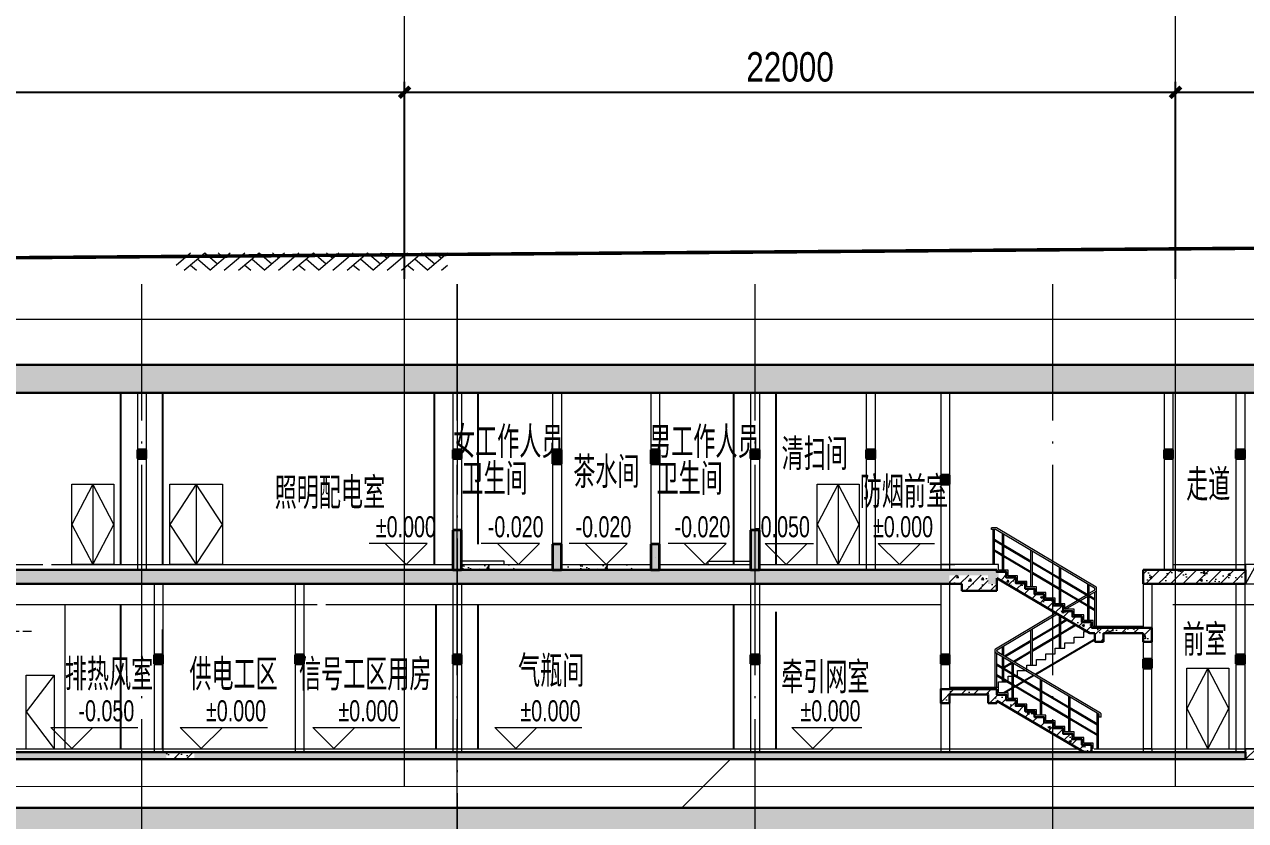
# Model space of a CAD drawing. Extents: x 4 to 13611208, y -605838 to 574722.
# Drawn here: x 13271047 to 13305897, y -345911 to -323202 of the extents above; entities that cross this region are included whole.
import ezdxf

# ---------------------------------------------------------------- set-up
doc = ezdxf.new("R2010")
doc.units = 0
doc.header["$LTSCALE"] = 1000
doc.header["$MEASUREMENT"] = 0
for name, pattern in [('ACAD_ISO10W100', [18.5, 12, -3, 0.5, -3]), ('DASH', [0.35, 0.25, -0.1]), ('DOTE', [2.42, 2, -0.2, 0.02, -0.2])]:
    doc.linetypes.add(name, pattern=pattern)
for name, color, linetype, lineweight in [('1-WALL-砼', 8, 'Continuous', 30), ('1-其他', 14, 'Continuous', 5), ('1-填充', 8, 'Continuous', 5), ('1-开孔（楼板）', 7, 'Continuous', 5), ('1-文字(房间名称)', 8, 'Continuous', 5), ('1-栏杆其他', 8, 'Continuous', 5), ('1-线路', 8, 'ACAD_ISO10W100', 5), ('1-结构梁', 8, 'Continuous', 5), ('1-装修', 8, 'Continuous', 5), ('COLUMN', 8, 'Continuous', 5), ('COLUMN(构造柱)', 8, 'Continuous', 35), ('DIM_ELEV', 3, 'Continuous', 5), ('DOTE', 14, 'DOTE', 5), ('PUB_HATCH', 8, 'Continuous', 5), ('STAIR', 7, 'Continuous', 5), ('WALL', 2, 'Continuous', 5), ('建筑看线', 161, 'Continuous', 5)]:
    doc.layers.add(name, color=color, linetype=linetype, lineweight=lineweight)
doc.layers.add('AXIS', color=3, linetype='Continuous')
doc.layers.add('PUB_TEXT', color=8, linetype='Continuous')
doc.styles.add('C', font='HZTXT_E', dxfattribs={"width": 0.7, "bigfont": 'HZTXT'})
doc.styles.add('C_T3', font='fsdb_e.shx', dxfattribs={"width": 0.8, "bigfont": 'hzdx.shx'})
doc.dimstyles.new('_TCH_ARCH&&300', dxfattribs={"dimtxt": 840, "dimasz": 300, "dimexe": 300, "dimexo": 600, "dimgap": 300, "dimtad": 1, "dimdec": 0, "dimzin": 0, "dimdsep": 46, "dimtxsty": 'C_T3', "dimblk": 'ARCHTICK', "dimcen": 0.09, "dimclrd": 3, "dimclre": 3, "dimclrt": 3, "dimadec": 4, "dimazin": 2, "dimtfac": 1, "dimtdec": 0, "dimtix": 1, "dimtmove": 2, "dimatfit": 3, "dimfxl": 1, "dimtolj": 1, "dimtzin": 0, "dimarcsym": 0})
pattern_1 = [(45, (0, 0), (-176.7766953, 176.7766953), []), (50, (0, 0), (717.260183, -62.752135), [75, -825]), (355, (0, 0), (-138.751334, 752.192134), [60, -660]), (100.4514, (59.8, -5.2), (578.50938, 689.439542), [63.74019, -701.142112]), (46.1842, (0, 200), (1067.24105, -165.519014), [112.5, -1237.5]), (96.6356, (88.9, 186.2), (934.662706, 974.11787), [95.61029, -1051.713]), (351.1842, (0, 200), (934.661945, 974.1186), [90, -990]), (21, (100, 150), (596.907052, -402.61889), [75, -825]), (326, (100, 150), (243.31533, 725.150045), [60, -660]), (71.4514, (149.74, 116.45), (840.22263, 322.530497), [63.74019, -701.142112]), (37.5, (0, 0), (12.1598553, 332.893854), [0, -652, 0, -670, 0, -662.5]), (7.5, (0, 0), (263.069537, 394.411712), [0, -382, 0, -637, 0, -252.5]), (327.5, (-223, 0), (533.822436, -22.554872), [0, -250, 0, -780, 0, -1035]), (317.5, (-323, 0), (583.18617, 100.104982), [0, -325, 0, -518, 0, -735])]

# ---------------------------------------------------------------- blocks, each defined once
blk = doc.blocks.new('_ArchTick')
at = {"color": 0, "linetype": 'ByBlock', "const_width": 0.4}
blk.add_lwpolyline([(-0.5, -0.5), (0.5, 0.5)], dxfattribs=at)
blk = doc.blocks.new('*D1400')
at = {"layer": 'AXIS', "color": 3, "lineweight": -2}
for p, q in [((13121697, -329857), (13121697, -322460)), ((13473697, -329857), (13473697, -322460)), ((13121697, -322760), (13473697, -322760))]:
    blk.add_line(p, q, dxfattribs=at)
at = {"layer": 'AXIS', "color": 3, "lineweight": -2, "xscale": 300, "yscale": 300, "zscale": 300, "rotation": 180}
blk.add_blockref('_ArchTick', (13121697, -322760), dxfattribs=at)
at = {"layer": 'AXIS', "color": 3, "lineweight": -2, "xscale": 300, "yscale": 300, "zscale": 300}
blk.add_blockref('_ArchTick', (13473697, -322760), dxfattribs=at)
at = {"layer": 'AXIS', "color": 3, "insert": (13297697, -322040), "char_height": 840, "attachment_point": 5, "style": 'C_T3'}
blk.add_mtext('\\A1;352000', dxfattribs=at)
blk = doc.blocks.new('*D1404')
at = {"layer": 'AXIS', "color": 3, "lineweight": -2}
for p, q in [((13235997, -330457), (13235997, -324838)), ((13235997, -325138), (13281897, -325138)), ((13281897, -330457), (13281897, -324838))]:
    blk.add_line(p, q, dxfattribs=at)
at = {"layer": 'AXIS', "color": 3, "lineweight": -2, "xscale": 300, "yscale": 300, "zscale": 300, "rotation": 180}
blk.add_blockref('_ArchTick', (13235997, -325138), dxfattribs=at)
at = {"layer": 'AXIS', "color": 3, "lineweight": -2, "xscale": 300, "yscale": 300, "zscale": 300}
blk.add_blockref('_ArchTick', (13281897, -325138), dxfattribs=at)
at = {"layer": 'AXIS', "color": 3, "insert": (13258947, -324418), "char_height": 840, "attachment_point": 5, "style": 'C_T3'}
blk.add_mtext('\\A1;45900', dxfattribs=at)
blk = doc.blocks.new('*D1405')
at = {"layer": 'AXIS', "color": 3, "lineweight": -2}
for p, q in [((13281897, -330457), (13281897, -324838)), ((13281897, -325138), (13303897, -325138)), ((13303897, -330457), (13303897, -324838))]:
    blk.add_line(p, q, dxfattribs=at)
at = {"layer": 'AXIS', "color": 3, "lineweight": -2, "xscale": 300, "yscale": 300, "zscale": 300, "rotation": 180}
blk.add_blockref('_ArchTick', (13281897, -325138), dxfattribs=at)
at = {"layer": 'AXIS', "color": 3, "lineweight": -2, "xscale": 300, "yscale": 300, "zscale": 300}
blk.add_blockref('_ArchTick', (13303897, -325138), dxfattribs=at)
at = {"layer": 'AXIS', "color": 3, "insert": (13292897, -324418), "char_height": 840, "attachment_point": 5, "style": 'C_T3'}
blk.add_mtext('\\A1;22000', dxfattribs=at)
blk = doc.blocks.new('*D1406')
at = {"layer": 'AXIS', "color": 3, "lineweight": -2}
for p, q in [((13303897, -330457), (13303897, -324838)), ((13303897, -325138), (13443897, -325138)), ((13443897, -330457), (13443897, -324838))]:
    blk.add_line(p, q, dxfattribs=at)
at = {"layer": 'AXIS', "color": 3, "lineweight": -2, "xscale": 300, "yscale": 300, "zscale": 300, "rotation": 180}
blk.add_blockref('_ArchTick', (13303897, -325138), dxfattribs=at)
at = {"layer": 'AXIS', "color": 3, "lineweight": -2, "xscale": 300, "yscale": 300, "zscale": 300}
blk.add_blockref('_ArchTick', (13443897, -325138), dxfattribs=at)
at = {"layer": 'AXIS', "color": 3, "insert": (13373897, -324418), "char_height": 840, "attachment_point": 5, "style": 'C_T3'}
blk.add_mtext('\\A1;140000', dxfattribs=at)
blk = doc.blocks.new('$LinePat$素土夯实')
at = {"color": 0}
for p, q in [((0, -210), (210, 0)), ((120, -300), (420, 0)), ((420, 0), (608, -188)), ((495, -300), (795, 0)), ((615, 0), (705, -90)), ((315, -105), (502, -293)), ((210, -210), (300, -300)), ((705, -300), (795, -210))]:
    blk.add_line(p, q, dxfattribs=at)

msp = doc.modelspace()

# ---------------------------------------------------------------- hatches: boundary and pattern name
at = {"layer": '1-填充'}
h = msp.add_hatch(dxfattribs=at)
h.set_pattern_fill('钢筋混凝土', color=256, scale=100, style=0)
h.set_pattern_definition(pattern_1)
h.paths.add_polyline_path([(13472857.3, -332911.1), (13231757.3, -332911.1), (13231757.3, -333711.1), (13472857.3, -333711.1)])
h = msp.add_hatch(dxfattribs=at)
h.set_pattern_fill('混凝土', color=256, scale=100, style=0)
h.set_pattern_definition([(50, (793255.2, -2.1), (717.260183, -62.752135), [75, -825]), (355, (793255.2, -2.1), (-138.751334, 752.192134), [60, -660]), (100.4514, (793314.97, -7.3), (578.50938, 689.439542), [63.74019, -701.14211]), (46.1842, (793255.2, 197.9), (1067.24105, -165.519014), [112.5, -1237.5]), (96.6356, (793344.1, 184.1), (934.662706, 974.11787), [95.61029, -1051.713]), (351.1842, (793255.2, 197.9), (934.66195, 974.1186), [90, -990]), (21, (793355.2, 147.9), (596.907052, -402.61889), [75, -825]), (326, (793355.2, 147.9), (243.31533, 725.150045), [60, -660]), (71.4514, (793404.94, 114.4), (840.22263, 322.530497), [63.74019, -701.14211]), (37.5, (793255.2, -2.07), (12.1598553, 332.893854), [0, -652, 0, -670, 0, -662.5]), (7.5, (793255.2, -2.07), (263.069537, 394.411712), [0, -382, 0, -637, 0, -252.5]), (327.5, (793032.2, -2.07), (533.822436, -22.554872), [0, -250, 0, -780, 0, -1035]), (317.5, (792932.2, -2.07), (583.18617, 100.104982), [0, -325, 0, -518, 0, -735])])
h.paths.add_polyline_path([(13286122.3, -338611.1), (13283522.3, -338611.1), (13283522.3, -338761.1), (13286122.3, -338761.1)])
h = msp.add_hatch(dxfattribs=at)
h.set_pattern_fill('混凝土', color=256, scale=100, style=0)
h.set_pattern_definition([(50, (796630.2, -2.1), (717.260183, -62.752135), [75, -825]), (355, (796630.2, -2.1), (-138.751334, 752.192134), [60, -660]), (100.4514, (796689.97, -7.3), (578.50938, 689.439542), [63.74019, -701.14211]), (46.1842, (796630.2, 197.9), (1067.24105, -165.519014), [112.5, -1237.5]), (96.6356, (796719.1, 184.1), (934.662706, 974.11787), [95.61029, -1051.713]), (351.1842, (796630.2, 197.9), (934.66195, 974.1186), [90, -990]), (21, (796730.2, 147.9), (596.907052, -402.61889), [75, -825]), (326, (796730.2, 147.9), (243.31533, 725.150045), [60, -660]), (71.4514, (796779.94, 114.4), (840.22263, 322.530497), [63.74019, -701.14211]), (37.5, (796630.2, -2.07), (12.1598553, 332.893854), [0, -652, 0, -670, 0, -662.5]), (7.5, (796630.2, -2.07), (263.069537, 394.411712), [0, -382, 0, -637, 0, -252.5]), (327.5, (796407.2, -2.07), (533.822436, -22.554872), [0, -250, 0, -780, 0, -1035]), (317.5, (796307.2, -2.07), (583.18617, 100.104982), [0, -325, 0, -518, 0, -735])])
h.paths.add_polyline_path([(13288772.3, -338611.1), (13286372.3, -338611.1), (13286372.3, -338761.1), (13288772.3, -338761.1)])
h = msp.add_hatch(dxfattribs=at)
h.set_pattern_fill('钢筋混凝土', color=256, scale=100, style=0)
h.set_pattern_definition(pattern_1)
h.paths.add_polyline_path([(13297447.3, -338911.1), (13298547.3, -338911.1), (13298547.3, -339161.1), (13298797.3, -339161.1), (13298797.3, -338994.3), (13298847.3, -339023.8), (13298847.3, -338820.2), (13298797.3, -338820.2), (13298797.3, -338761.1), (13297447.3, -338761.1), (13262797.3, -338761.1), (13262797.3, -339161.1), (13297447.3, -339161.1)])
h = msp.add_hatch(dxfattribs=at)
h.set_pattern_fill('钢筋混凝土', color=256, scale=100, style=0)
h.set_pattern_definition(pattern_1)
h.paths.add_polyline_path([(13297447.3, -339158), (13297447.3, -338911.1), (13298547.3, -338911.1), (13298547.3, -339161.1), (13298797.3, -339161.1), (13298797.3, -339361.1), (13297797.3, -339361.1), (13297797.3, -339161.1)])
h = msp.add_hatch(dxfattribs=at)
h.set_pattern_fill('钢筋混凝土', color=256, scale=100, style=0)
h.set_pattern_definition(pattern_1)
h.paths.add_polyline_path([(13300687.3, -339774.8), (13300417.3, -339774.8), (13300417.3, -339615.7), (13300147.3, -339615.7), (13300147.3, -339456.6), (13299877.3, -339456.6), (13299877.3, -339297.5), (13299607.3, -339297.5), (13299607.3, -339138.4), (13299337.3, -339138.4), (13299337.3, -338979.3), (13299067.3, -338979.3), (13299067.3, -338820.2), (13298847.3, -338820.2), (13298847.3, -339023.8), (13301456.4, -340561.1), (13301547.3, -340561.1), (13301547.3, -340411.1), (13301497.3, -340411.1), (13301497.3, -340252), (13301227.3, -340252), (13301227.3, -340093), (13300957.3, -340093), (13300957.3, -339933.9), (13300687.3, -339933.9)])
h.paths.add_polyline_path([(13301847.3, -340811.1), (13301847.3, -340411.1), (13301547.3, -340411.1), (13301547.3, -340561.1), (13301597.3, -340561.1), (13301597.3, -340811.1)])
h = msp.add_hatch(dxfattribs=at)
h.set_pattern_fill('钢筋混凝土', color=256, scale=100, style=0)
h.set_pattern_definition(pattern_1)
h.paths.add_polyline_path([(13303572.3, -338761.1), (13302972.4, -338761.1), (13302972.4, -339161.1), (13303572.3, -339161.1)])
h = msp.add_hatch(dxfattribs=at)
h.set_pattern_fill('钢筋混凝土', color=256, scale=100, style=0)
h.set_pattern_definition(pattern_1)
h.paths.add_polyline_path([(13303572.3, -338761.1), (13303572.3, -339161.1), (13305897.3, -339161.1), (13305897.3, -338761.1)])
h = msp.add_hatch(dxfattribs=at)
h.set_pattern_fill('钢筋混凝土', color=256, scale=100, style=0)
h.set_pattern_definition(pattern_1)
h.paths.add_polyline_path([(13302972.4, -340561.1), (13302972.4, -340411.1), (13301847.3, -340411.1), (13301847.3, -340561.1)])
h = msp.add_hatch(dxfattribs=at)
h.set_pattern_fill('钢筋混凝土', color=256, scale=100, style=0)
h.set_pattern_definition(pattern_1)
h.paths.add_polyline_path([(13303222.4, -340411.1), (13302972.4, -340411.1), (13302972.4, -340811.1), (13303222.4, -340811.1)])
h = msp.add_hatch(dxfattribs=at)
h.set_pattern_fill('钢筋混凝土', color=256, scale=100, style=0)
h.set_pattern_definition(pattern_1)
h.paths.add_polyline_path([(13301286.7, -343961.1), (13301497.3, -343961.1), (13301497.3, -343752), (13301227.3, -343752), (13301227.3, -343593), (13300957.3, -343593), (13300957.3, -343433.9), (13300687.3, -343433.9), (13300687.3, -343274.8), (13300417.3, -343274.8), (13300417.3, -343115.7), (13300147.3, -343115.7), (13300147.3, -342956.6), (13299877.3, -342956.6), (13299877.3, -342797.5), (13299607.3, -342797.5), (13299607.3, -342638.4), (13299337.3, -342638.4), (13299337.3, -342479.3), (13299067.3, -342479.3), (13299067.3, -342320.2), (13298797.3, -342320.2), (13298797.3, -342161.1), (13297447.3, -342161.1), (13297197.3, -342161.1), (13297197.3, -342561.1), (13297447.3, -342561.1), (13297447.3, -342311.1), (13298547.3, -342311.1), (13298547.3, -342561.1), (13298797.3, -342561.1), (13298797.3, -342494.3)])
h = msp.add_hatch(dxfattribs=at)
h.set_pattern_fill('钢筋混凝土', color=256, scale=100, style=0)
h.set_pattern_definition(pattern_1)
h.paths.add_polyline_path([(13275897.3, -343961.1), (13275897.3, -344161.1), (13305897.3, -344161.1), (13305897.3, -343961.1)])
h.paths.add_polyline_path([(13275097.3, -344161.1), (13275097.3, -343961.1), (13260297.3, -343961.1), (13260297.3, -344161.1), (13261797.3, -344161.1), (13261797.3, -345551.1), (13261997.3, -345551.1), (13261997.3, -344161.1)])
h = msp.add_hatch(dxfattribs=at)
h.set_pattern_fill('钢筋混凝土', color=256, scale=100, style=0)
h.set_pattern_definition([(45, (793255.2, -2.07), (-176.7766953, 176.7766953), []), (50, (793255.2, -2.1), (717.260183, -62.752135), [75, -825]), (355, (793255.2, -2.1), (-138.751334, 752.192134), [60, -660]), (100.4514, (793314.97, -7.3), (578.50938, 689.439542), [63.74019, -701.14211]), (46.1842, (793255.2, 197.9), (1067.24105, -165.519014), [112.5, -1237.5]), (96.6356, (793344.1, 184.1), (934.662706, 974.11787), [95.61029, -1051.713]), (351.1842, (793255.2, 197.9), (934.66195, 974.1186), [90, -990]), (21, (793355.2, 147.9), (596.907052, -402.61889), [75, -825]), (326, (793355.2, 147.9), (243.31533, 725.150045), [60, -660]), (71.4514, (793404.94, 114.4), (840.22263, 322.530497), [63.74019, -701.14211]), (37.5, (793255.2, -2.07), (12.1598553, 332.893854), [0, -652, 0, -670, 0, -662.5]), (7.5, (793255.2, -2.07), (263.069537, 394.411712), [0, -382, 0, -637, 0, -252.5]), (327.5, (793032.2, -2.07), (533.822436, -22.554872), [0, -250, 0, -780, 0, -1035]), (317.5, (792932.2, -2.07), (583.18617, 100.104982), [0, -325, 0, -518, 0, -735])])
h.paths.add_polyline_path([(13275097.3, -344161.1), (13275897.3, -344161.1), (13275897.3, -343961.1), (13275097.3, -343961.1)])
h = msp.add_hatch(dxfattribs=at)
h.set_pattern_fill('钢筋混凝土', color=256, scale=100, style=0)
h.set_pattern_definition(pattern_1)
h.paths.add_polyline_path([(13460397.3, -345551.1), (13262797.3, -345551.1), (13262797.3, -346451.1), (13458152, -346451.1), (13459197.3, -347931.1), (13465797.3, -347931.1), (13465797.3, -349551.1), (13472897.3, -349551.1), (13472897.3, -348251.1), (13472397.3, -348551.1), (13467297.3, -348551.1), (13466797.3, -348251.1), (13466797.3, -346931.1), (13460397.3, -346931.1)])
at = {"layer": 'PUB_HATCH'}
for points in [[(13274272.3, -335586.1), (13274522.3, -335586.1), (13274522.3, -335336.1), (13274272.3, -335336.1)], [(13283272.3, -335586.1), (13283522.3, -335586.1), (13283522.3, -335336.1), (13283272.3, -335336.1)], [(13286122.3, -335731.1), (13286372.3, -335731.1), (13286372.3, -335336.1), (13286122.3, -335336.1)], [(13288922.3, -335731.1), (13289172.3, -335731.1), (13289172.3, -335336.1), (13288922.3, -335336.1)], [(13291772.3, -335586.1), (13292022.3, -335586.1), (13292022.3, -335336.1), (13291772.3, -335336.1)], [(13295072.3, -335586.1), (13295322.3, -335586.1), (13295322.3, -335336.1), (13295072.3, -335336.1)], [(13303572.3, -335586.1), (13303822.3, -335586.1), (13303822.3, -335336.1), (13303572.3, -335336.1)], [(13305622.3, -335586.1), (13305872.3, -335586.1), (13305872.3, -335336.1), (13305622.3, -335336.1)], [(13297197.3, -336311.1), (13297447.3, -336311.1), (13297447.3, -336061.1), (13297197.3, -336061.1)], [(13283272.3, -338761.1), (13283522.3, -338761.1), (13283522.3, -337631.1), (13283272.3, -337631.1)], [(13291772.3, -338761.1), (13292022.3, -338761.1), (13292022.3, -337631.1), (13291772.3, -337631.1)], [(13286122.3, -338761.1), (13286372.3, -338761.1), (13286372.3, -338031.1), (13286122.3, -338031.1)], [(13288922.3, -338761.1), (13289172.3, -338761.1), (13289172.3, -338031.1), (13288922.3, -338031.1)], [(13274747.3, -341436.1), (13274997.3, -341436.1), (13274997.3, -341186.1), (13274747.3, -341186.1)], [(13278772.3, -341436.1), (13279022.3, -341436.1), (13279022.3, -341186.1), (13278772.3, -341186.1)], [(13283272.3, -341436.1), (13283522.3, -341436.1), (13283522.3, -341186.1), (13283272.3, -341186.1)], [(13291772.3, -341436.1), (13292022.3, -341436.1), (13292022.3, -341186.1), (13291772.3, -341186.1)], [(13297197.3, -341436.1), (13297447.3, -341436.1), (13297447.3, -341186.1), (13297197.3, -341186.1)], [(13302972.4, -341561.1), (13303222.4, -341561.1), (13303222.4, -341311.1), (13302972.4, -341311.1)], [(13305622.3, -341436.1), (13305872.3, -341436.1), (13305872.3, -341186.1), (13305622.3, -341186.1)]]:
    msp.add_hatch(color=256, dxfattribs=at).paths.add_polyline_path(points)

# ---------------------------------------------------------------- linework, layer by layer
for p, q in [((13301597.3, -340744.3), (13299901.1, -341743.8)), ((13299852, -341772.7), (13299592.8, -341925.5)), ((13299232.3, -342137.8), (13299007.7, -342270.2)), ((13299309.4, -342092.4), (13299272.3, -342114.3)), ((13299563.3, -341942.8), (13299338.9, -342075))]:
    msp.add_line(p, q)
at = {"color": 0, "const_width": 100}
msp.add_lwpolyline([(13170347.3, -330619.1), (13373897.3, -329071.1)], dxfattribs=at)
at = {"layer": '1-WALL-砼'}
for p, q in [((13231797.3, -332911.1), (13473697.3, -332911.1)), ((13230197.3, -333711.1), (13472897.3, -333711.1)), ((13298797.3, -338761.1), (13297447.3, -338761.1)), ((13298797.3, -338994.3), (13298797.3, -339361.1)), ((13301456.4, -340561.1), (13298797.3, -338994.3)), ((13297797.3, -339161.1), (13297797.3, -339361.1)), ((13298797.3, -339361.1), (13297797.3, -339361.1)), ((13301497.3, -340411.1), (13303222.4, -340411.1)), ((13303222.4, -340411.1), (13303222.4, -340811.1)), ((13301456.4, -340561.1), (13301597.3, -340561.1)), ((13301597.3, -340561.1), (13301597.3, -340811.1)), ((13301597.3, -340811.1), (13301847.3, -340811.1)), ((13301847.3, -340561.1), (13302972.4, -340561.1)), ((13301847.3, -340561.1), (13301847.3, -340811.1)), ((13302972.4, -340561.1), (13302972.4, -340811.1)), ((13302972.4, -340811.1), (13303222.4, -340811.1)), ((13298797.3, -342161.1), (13297447.3, -342161.1)), ((13298547.3, -342311.1), (13297447.3, -342311.1)), ((13298547.3, -342311.1), (13298547.3, -342561.1)), ((13298797.3, -342561.1), (13298547.3, -342561.1)), ((13298797.3, -342494.3), (13298797.3, -342561.1)), ((13301286.7, -343961.1), (13298797.3, -342494.3)), ((13275097.3, -343961.1), (13260297.3, -343961.1)), ((13305897.3, -343961.1), (13275097.3, -343961.1)), ((13305897.3, -344161.1), (13305897.3, -343961.1)), ((13261997.3, -344161.1), (13275097.3, -344161.1)), ((13275097.3, -344161.1), (13305897.3, -344161.1)), ((13335926.8, -345551.1), (13261997.3, -345551.1))]:
    msp.add_line(p, q, dxfattribs=at)
at = {"layer": '1-WALL-砼', "ltscale": 6}
for p, q in [((13239997.3, -338761.1), (13297447.3, -338761.1)), ((13302972.4, -338761.1), (13305897.3, -338761.1)), ((13302972.4, -339161.1), (13302972.4, -338761.1)), ((13305897.3, -338761.1), (13305897.3, -339161.1)), ((13256497.3, -339161.1), (13279397.3, -339161.1)), ((13279397.3, -339161.1), (13297797.3, -339161.1)), ((13302972.4, -339161.1), (13305897.3, -339161.1))]:
    msp.add_line(p, q, dxfattribs=at)
at = {"layer": '1-WALL-砼'}
for points in [[(13301497.3, -340411.1), (13301497.3, -340252), (13301227.3, -340252), (13301227.3, -340093), (13300957.3, -340093), (13300957.3, -339933.9), (13300687.3, -339933.9), (13300687.3, -339774.8), (13300417.3, -339774.8), (13300417.3, -339615.7), (13300147.3, -339615.7), (13300147.3, -339456.6), (13299877.3, -339456.6), (13299877.3, -339297.5), (13299607.3, -339297.5), (13299607.3, -339138.4), (13299337.3, -339138.4), (13299337.3, -338979.3), (13299067.3, -338979.3), (13299067.3, -338820.2), (13298797.3, -338820.2), (13298797.3, -338761.1)], [(13297447.3, -342161.1), (13297197.3, -342161.1), (13297197.3, -342561.1), (13297447.3, -342561.1), (13297447.3, -342311.1)], [(13301497.3, -343961.1), (13301497.3, -343752), (13301227.3, -343752), (13301227.3, -343593), (13300957.3, -343593), (13300957.3, -343433.9), (13300687.3, -343433.9), (13300687.3, -343274.8), (13300417.3, -343274.8), (13300417.3, -343115.7), (13300147.3, -343115.7), (13300147.3, -342956.6), (13299877.3, -342956.6), (13299877.3, -342797.5), (13299607.3, -342797.5), (13299607.3, -342638.4), (13299337.3, -342638.4), (13299337.3, -342479.3), (13299067.3, -342479.3), (13299067.3, -342320.2), (13298797.3, -342320.2), (13298797.3, -342161.1)]]:
    msp.add_lwpolyline(points, dxfattribs=at)
at = {"layer": '1-填充', "linetype": 'DASH'}
msp.add_line((13256297.3, -340511.1), (13271297.3, -340511.1), dxfattribs=at)
at = {"layer": '1-开孔（楼板）'}
for p, q in [((13306197.3, -338611.1), (13305897.3, -339161.1)), ((13306197.3, -343861.1), (13305897.3, -344161.1))]:
    msp.add_line(p, q, dxfattribs=at)
for points in [[(13305897.3, -339161.1), (13306197.3, -339161.1), (13306197.3, -338611.1), (13305897.3, -338611.1)], [(13305897.3, -344161.1), (13306197.3, -344161.1), (13306197.3, -343861.1), (13305897.3, -343861.1)]]:
    msp.add_lwpolyline(points, close=True, dxfattribs=at)
at = {"layer": '1-栏杆其他'}
for p, q in [((13298774.7, -337561.1), (13298642.3, -337561.1)), ((13298642.3, -337611.1), (13298642.3, -337561.1)), ((13298761, -337611.1), (13298642.3, -337611.1)), ((13298692.3, -338611.1), (13298692.3, -337611.1)), ((13298732.3, -338611.1), (13298732.3, -337611.1)), ((13301582.6, -339278.3), (13298776.3, -337615.3)), ((13301632.6, -339249.8), (13298790, -337565.3)), ((13298962.3, -338031.9), (13298732.3, -337895.6)), ((13298962.3, -338066.7), (13298732.3, -337930.4)), ((13298962.3, -338770.2), (13298962.3, -337725.6)), ((13299002.3, -338770.2), (13299002.3, -337749.3)), ((13298962.3, -338331.9), (13298732.3, -338195.6)), ((13298962.3, -338366.7), (13298732.3, -338230.4)), ((13299772.3, -338511.9), (13299002.3, -338055.6)), ((13299772.3, -338546.7), (13299002.3, -338090.4)), ((13299772.3, -338811.9), (13299002.3, -338355.6)), ((13299772.3, -338846.7), (13299002.3, -338390.4)), ((13299772.3, -339247.5), (13299772.3, -338205.6)), ((13299812.3, -339247.5), (13299812.3, -338229.3)), ((13300582.3, -338991.9), (13299812.3, -338535.6)), ((13300582.3, -339026.7), (13299812.3, -338570.4)), ((13300582.3, -339724.8), (13300582.3, -338685.6)), ((13300622.3, -339724.8), (13300622.3, -338709.3)), ((13300582.3, -339291.9), (13299812.3, -338835.6)), ((13300582.3, -339326.7), (13299812.3, -338870.4)), ((13301392.3, -339471.9), (13300622.3, -339015.6)), ((13301392.3, -339506.7), (13300622.3, -339050.4)), ((13301392.3, -339771.9), (13300622.3, -339315.6)), ((13301392.3, -339806.7), (13300622.3, -339350.4)), ((13301392.3, -340202), (13301392.3, -339165.6)), ((13301432.3, -340202), (13301432.3, -339189.3)), ((13301432.3, -339427.4), (13301582.6, -339338.4)), ((13301432.3, -339485.6), (13301632.6, -339366.9)), ((13301597.3, -339312.6), (13301597.3, -339304.1)), ((13301597.3, -340361.1), (13301597.3, -339387.8)), ((13301647.3, -339341.1), (13301647.3, -339275.6)), ((13301647.3, -340361.1), (13301647.3, -339341.1)), ((13300737.3, -339839.3), (13301092.3, -339628.9)), ((13300760.2, -339883.9), (13301141.3, -339658)), ((13301121.7, -339611.5), (13301345.4, -339478.9)), ((13301170.8, -339640.6), (13301392.3, -339509.3)), ((13301374.8, -339461.5), (13301392.3, -339451.1)), ((13301597.3, -339593.3), (13301432.3, -339495.6)), ((13301597.3, -339628.2), (13301432.3, -339530.4)), ((13298762, -341009.8), (13300485.1, -339988.8)), ((13298812, -341038.3), (13300534.2, -340017.8)), ((13300582.3, -340997.5), (13300582.3, -340046.1)), ((13300622.3, -340997.5), (13300622.3, -340069.7)), ((13301597.3, -339893.3), (13301432.3, -339795.6)), ((13301597.3, -339928.2), (13301432.3, -339830.4)), ((13299772.3, -341474.8), (13299772.3, -340469.3)), ((13300582.3, -340295.6), (13299812.3, -340751.9)), ((13300582.3, -340330.4), (13299812.3, -340786.7)), ((13299812.3, -341474.8), (13299812.3, -340445.6)), ((13300793.4, -340170.5), (13300622.3, -340271.9)), ((13300822.9, -340187.9), (13300622.3, -340306.7)), ((13301047.3, -340320), (13300622.3, -340571.9)), ((13301076.8, -340337.4), (13300622.3, -340606.7)), ((13299772.3, -340775.6), (13299019.8, -341221.5)), ((13299772.3, -340810.4), (13299049.2, -341238.9)), ((13300582.3, -340595.6), (13299812.3, -341051.9)), ((13300582.3, -340630.4), (13299812.3, -341086.7)), ((13298747.3, -341101.1), (13298747.3, -341035.6)), ((13298747.3, -342111.1), (13298747.3, -341101.1)), ((13301707.6, -342872.4), (13298762, -341126.9)), ((13298797.3, -341072.6), (13298797.3, -341064.1)), ((13298797.3, -342111.1), (13298797.3, -341147.8)), ((13301757.6, -342843.9), (13298812, -341098.4)), ((13298962.3, -341187.4), (13298962.3, -340949.3)), ((13299002.3, -341211.1), (13299002.3, -340925.6)), ((13299772.3, -341075.6), (13299272.9, -341371.5)), ((13299772.3, -341110.4), (13299302.3, -341388.9)), ((13299232.3, -341711.9), (13298797.3, -341454.1)), ((13299232.3, -341746.7), (13298797.3, -341488.9)), ((13298962.3, -341551.9), (13298962.3, -341245.6)), ((13299002.3, -341575.6), (13299002.3, -341269.3)), ((13299223.9, -341400.6), (13299002.3, -341531.9)), ((13299232.3, -341430.4), (13299002.3, -341566.7)), ((13299232.3, -342429.3), (13299232.3, -341405.6)), ((13299272.3, -342429.3), (13299272.3, -341429.3)), ((13299232.3, -342011.9), (13298797.3, -341754.1)), ((13299232.3, -342046.7), (13298797.3, -341788.9)), ((13298962.3, -341851.9), (13298962.3, -341586.7)), ((13299002.3, -341875.6), (13299002.3, -341610.4)), ((13300042.3, -342191.9), (13299272.3, -341735.6)), ((13300042.3, -342226.7), (13299272.3, -341770.4)), ((13298962.3, -341952), (13298962.3, -341886.7)), ((13299002.3, -341952), (13299002.3, -341910.4)), ((13300042.3, -342491.9), (13299272.3, -342035.6)), ((13300042.3, -342526.7), (13299272.3, -342070.4)), ((13300042.3, -342906.6), (13300042.3, -341885.6)), ((13300082.3, -342906.6), (13300082.3, -341909.3)), ((13300852.3, -342671.9), (13300082.3, -342215.6)), ((13300852.3, -342706.7), (13300082.3, -342250.4)), ((13300852.3, -342971.9), (13300082.3, -342515.6)), ((13300852.3, -343006.7), (13300082.3, -342550.4)), ((13300852.3, -343383.9), (13300852.3, -342365.6)), ((13300892.3, -343383.9), (13300892.3, -342389.3)), ((13301662.3, -343151.9), (13300892.3, -342695.6)), ((13301662.3, -343186.7), (13300892.3, -342730.4)), ((13301662.3, -343861.1), (13301662.3, -342845.6)), ((13301702.3, -343861.1), (13301702.3, -342869.3)), ((13301722.3, -342961.1), (13301722.3, -342898.2)), ((13301772.3, -342961.1), (13301772.3, -342869.7)), ((13301662.3, -343451.9), (13300892.3, -342995.6)), ((13301662.3, -343486.7), (13300892.3, -343030.4)), ((13301772.3, -342961.1), (13301722.3, -342961.1))]:
    msp.add_line(p, q, dxfattribs=at)
for centre, start, end in [((13298761, -337641.1), 59.34933, 90), ((13298774.7, -337591.1), 59.34933, 90), ((13301567.3, -339304.1), 0, 59.34933), ((13301567.3, -339312.6), 300.65067, 0), ((13301617.3, -339275.6), 0, 59.34933), ((13301617.3, -339341.1), 300.65067, 0), ((13298777.3, -341035.6), 120.65067, 180), ((13298777.3, -341101.1), 180, 239.34933), ((13298827.3, -341064.1), 120.65067, 180), ((13298827.3, -341072.6), 180, 239.34933), ((13301692.3, -342898.2), 0, 59.34933), ((13301742.3, -342869.7), 0, 59.34933)]:
    msp.add_arc(centre, 30, start, end, dxfattribs=at)
at = {"layer": '1-线路', "linetype": 'ByBlock', "ltscale": 0.1}
for p, q in [((13281897.4, -344939.1), (13281897.4, -312703.5)), ((13303897.4, -344939.1), (13303897.4, -312703.5))]:
    msp.add_line(p, q, dxfattribs=at)
at = {"layer": '1-线路', "color": 1, "ltscale": 0.1, "const_width": 30}
msp.add_lwpolyline([(13119620.3, -344941.1), (13478780.3, -344941.1)], dxfattribs=at)
at = {"layer": '1-结构梁'}
for p, q in [((13231797.3, -331611.1), (13335097.3, -331611.1)), ((13279397.3, -339761.1), (13239647.3, -339761.1)), ((13297197.3, -339761.1), (13279647.3, -339761.1)), ((13342124.1, -339761.1), (13303822.3, -339761.1)), ((13291197.3, -344161.1), (13289807.3, -345551.1))]:
    msp.add_line(p, q, dxfattribs=at)
at = {"layer": '1-装修', "ltscale": 700}
for p, q in [((13286122.3, -335731.1), (13286122.3, -338031.1)), ((13286372.3, -335731.1), (13286372.3, -338031.1)), ((13288922.3, -335731.1), (13288922.3, -338031.1)), ((13289172.3, -335731.1), (13289172.3, -338031.1)), ((13303822.3, -338611.1), (13305872.3, -338611.1))]:
    msp.add_line(p, q, dxfattribs=at)
for points in [[(13260647.3, -338611.1), (13271572.3, -338611.1)], [(13271822.3, -338611.1), (13283272.3, -338611.1)], [(13283522.3, -338611.1), (13286122.3, -338611.1)], [(13286372.3, -338611.1), (13288922.3, -338611.1)], [(13289172.3, -338611.1), (13291772.3, -338611.1)], [(13292022.3, -338611.1), (13297597.3, -338611.1)], [(13261522.3, -343861.1), (13272397.3, -343861.1)], [(13272397.3, -343861.1), (13301117, -343861.1)], [(13301572.3, -343861.1), (13311372.3, -343861.1)]]:
    msp.add_lwpolyline(points, dxfattribs=at)
at = {"layer": 'COLUMN', "color": 127, "lineweight": -3}
for p, q in [((13273797.3, -338611.1), (13273797.3, -333711.1)), ((13274997.3, -338611.1), (13274997.3, -333711.1)), ((13282747.3, -338611.1), (13282747.3, -333711.1)), ((13283997.3, -338031.1), (13283997.3, -333711.1)), ((13291297.3, -338611.1), (13291297.3, -333711.1)), ((13292497.3, -338611.1), (13292497.3, -333711.1)), ((13273797.3, -343861.1), (13273797.3, -339761.1)), ((13282797.3, -343861.1), (13282797.3, -339761.1)), ((13283997.3, -343861.1), (13283997.3, -339761.1)), ((13291297.3, -343861.1), (13291297.3, -339761.1)), ((13292497.3, -343861.1), (13292497.3, -339961.1)), ((13274997.3, -343861.1), (13274997.3, -340461.1))]:
    msp.add_line(p, q, dxfattribs=at)
at = {"layer": 'COLUMN(构造柱)'}
for p, q in [((13274522.3, -335336.1), (13274272.3, -335336.1)), ((13274272.3, -335336.1), (13274272.3, -335586.1)), ((13274272.3, -335586.1), (13274522.3, -335586.1)), ((13274522.3, -335586.1), (13274522.3, -335336.1)), ((13283522.3, -335336.1), (13283272.3, -335336.1)), ((13283272.3, -335336.1), (13283272.3, -335586.1)), ((13283272.3, -335586.1), (13283522.3, -335586.1)), ((13283522.3, -335586.1), (13283522.3, -335336.1)), ((13286372.3, -335336.1), (13286122.3, -335336.1)), ((13286122.3, -335336.1), (13286122.3, -335731.1)), ((13286372.3, -335731.1), (13286372.3, -335336.1)), ((13289172.3, -335336.1), (13288922.3, -335336.1)), ((13288922.3, -335336.1), (13288922.3, -335731.1)), ((13289172.3, -335731.1), (13289172.3, -335336.1)), ((13292022.3, -335336.1), (13291772.3, -335336.1)), ((13291772.3, -335336.1), (13291772.3, -335586.1)), ((13291772.3, -335586.1), (13292022.3, -335586.1)), ((13292022.3, -335586.1), (13292022.3, -335336.1)), ((13295322.3, -335336.1), (13295072.3, -335336.1)), ((13295072.3, -335336.1), (13295072.3, -335586.1)), ((13295072.3, -335586.1), (13295322.3, -335586.1)), ((13295322.3, -335586.1), (13295322.3, -335336.1)), ((13303822.3, -335336.1), (13303572.3, -335336.1)), ((13303572.3, -335336.1), (13303572.3, -335586.1)), ((13303572.3, -335586.1), (13303822.3, -335586.1)), ((13303822.3, -335586.1), (13303822.3, -335336.1)), ((13305872.3, -335336.1), (13305622.3, -335336.1)), ((13305622.3, -335336.1), (13305622.3, -335586.1)), ((13305622.3, -335586.1), (13305872.3, -335586.1)), ((13305872.3, -335586.1), (13305872.3, -335336.1)), ((13286122.3, -335731.1), (13286372.3, -335731.1)), ((13288922.3, -335731.1), (13289172.3, -335731.1)), ((13297447.3, -336061.1), (13297197.3, -336061.1)), ((13297197.3, -336061.1), (13297197.3, -336311.1)), ((13297447.3, -336311.1), (13297447.3, -336061.1)), ((13297197.3, -336311.1), (13297447.3, -336311.1)), ((13283522.3, -337631.1), (13283272.3, -337631.1)), ((13283272.3, -337631.1), (13283272.3, -338761.1)), ((13283522.3, -338761.1), (13283522.3, -337631.1)), ((13292022.3, -337631.1), (13291772.3, -337631.1)), ((13291772.3, -337631.1), (13291772.3, -338761.1)), ((13292022.3, -338761.1), (13292022.3, -337631.1)), ((13286372.3, -338031.1), (13286122.3, -338031.1)), ((13286122.3, -338031.1), (13286122.3, -338761.1)), ((13286372.3, -338761.1), (13286372.3, -338031.1)), ((13289172.3, -338031.1), (13288922.3, -338031.1)), ((13288922.3, -338031.1), (13288922.3, -338761.1)), ((13289172.3, -338761.1), (13289172.3, -338031.1)), ((13283272.3, -338761.1), (13283522.3, -338761.1)), ((13286122.3, -338761.1), (13286372.3, -338761.1)), ((13288922.3, -338761.1), (13289172.3, -338761.1)), ((13291772.3, -338761.1), (13292022.3, -338761.1)), ((13274997.3, -341186.1), (13274747.3, -341186.1)), ((13274747.3, -341186.1), (13274747.3, -341436.1)), ((13274747.3, -341436.1), (13274997.3, -341436.1)), ((13274997.3, -341436.1), (13274997.3, -341186.1)), ((13279022.3, -341186.1), (13278772.3, -341186.1)), ((13278772.3, -341186.1), (13278772.3, -341436.1)), ((13278772.3, -341436.1), (13279022.3, -341436.1)), ((13279022.3, -341436.1), (13279022.3, -341186.1)), ((13283522.3, -341186.1), (13283272.3, -341186.1)), ((13283272.3, -341186.1), (13283272.3, -341436.1)), ((13283272.3, -341436.1), (13283522.3, -341436.1)), ((13283522.3, -341436.1), (13283522.3, -341186.1)), ((13292022.3, -341186.1), (13291772.3, -341186.1)), ((13291772.3, -341186.1), (13291772.3, -341436.1)), ((13291772.3, -341436.1), (13292022.3, -341436.1)), ((13292022.3, -341436.1), (13292022.3, -341186.1)), ((13297447.3, -341186.1), (13297197.3, -341186.1)), ((13297197.3, -341186.1), (13297197.3, -341436.1)), ((13297197.3, -341436.1), (13297447.3, -341436.1)), ((13297447.3, -341436.1), (13297447.3, -341186.1)), ((13303222.4, -341311.1), (13302972.4, -341311.1)), ((13302972.4, -341311.1), (13302972.4, -341561.1)), ((13303222.4, -341561.1), (13303222.4, -341311.1)), ((13305872.3, -341186.1), (13305622.3, -341186.1)), ((13305622.3, -341186.1), (13305622.3, -341436.1)), ((13305622.3, -341436.1), (13305872.3, -341436.1)), ((13305872.3, -341436.1), (13305872.3, -341186.1)), ((13302972.4, -341561.1), (13303222.4, -341561.1))]:
    msp.add_line(p, q, dxfattribs=at)
at = {"layer": 'DIM_ELEV'}
for p, q in [((13282540.1, -338009.1), (13280882.5, -338009.1)), ((13281940.1, -338609.1), (13281340.1, -338009.1)), ((13281940.1, -338609.1), (13282540.1, -338009.1)), ((13285743.6, -338011.1), (13284086, -338011.1)), ((13285143.6, -338611.1), (13284543.6, -338011.1)), ((13285143.6, -338611.1), (13285743.6, -338011.1)), ((13288247.3, -338011.1), (13286589.7, -338011.1)), ((13287647.3, -338611.1), (13287047.3, -338011.1)), ((13287647.3, -338611.1), (13288247.3, -338011.1)), ((13291072.3, -338011.1), (13289414.7, -338011.1)), ((13290472.3, -338611.1), (13289872.3, -338011.1)), ((13290472.3, -338611.1), (13291072.3, -338011.1)), ((13292786.1, -338609.1), (13292186.1, -338009.1)), ((13292186.1, -338009.1), (13293566.5, -338009.1)), ((13292786.1, -338609.1), (13293386.1, -338009.1)), ((13296016.6, -338609.1), (13295416.6, -338009.1)), ((13295416.6, -338009.1), (13297019.5, -338009.1)), ((13296016.6, -338609.1), (13296616.6, -338009.1)), ((13272397.2, -343859.1), (13271797.2, -343259.1)), ((13271797.2, -343259.1), (13274285, -343259.1)), ((13272397.2, -343859.1), (13272997.2, -343259.1)), ((13276095.7, -343859.1), (13275495.7, -343259.1)), ((13275495.7, -343259.1), (13277983.5, -343259.1)), ((13276095.7, -343859.1), (13276695.7, -343259.1)), ((13279875.6, -343859.1), (13279275.6, -343259.1)), ((13279275.6, -343259.1), (13281763.4, -343259.1)), ((13279875.6, -343859.1), (13280475.6, -343259.1)), ((13285068.7, -343859.1), (13284468.7, -343259.1)), ((13284468.7, -343259.1), (13286956.5, -343259.1)), ((13285068.7, -343859.1), (13285668.7, -343259.1)), ((13293550.2, -343859.1), (13292950.2, -343259.1)), ((13292950.2, -343259.1), (13294950, -343259.1)), ((13293550.2, -343859.1), (13294150.2, -343259.1))]:
    msp.add_line(p, q, dxfattribs=at)
at = {"layer": 'DOTE', "linetype": 'DOTE', "ltscale": 3}
for p, q in [((13274397.2, -349019.1), (13274397.2, -330609.1)), ((13283397.2, -330609.1), (13283397.2, -349019.1)), ((13283397.2, -349019.1), (13283397.2, -330609.1)), ((13291897.2, -349019.1), (13291897.2, -330609.1)), ((13300397.2, -349019.1), (13300397.2, -330609.1))]:
    msp.add_line(p, q, dxfattribs=at)
at = {"layer": 'STAIR'}
for p, q in [((13298847.3, -338611.1), (13297447.3, -338611.1)), ((13301547.3, -340361.1), (13302972.4, -340361.1)), ((13298847.3, -342111.1), (13297447.3, -342111.1))]:
    msp.add_line(p, q, dxfattribs=at)
for points in [[(13301547.3, -340361.1), (13301547.3, -340202), (13301277.3, -340202), (13301277.3, -340043), (13301007.3, -340043), (13301007.3, -339883.9), (13300737.3, -339883.9), (13300737.3, -339724.8), (13300467.3, -339724.8), (13300467.3, -339565.7), (13300197.3, -339565.7), (13300197.3, -339406.6), (13299927.3, -339406.6), (13299927.3, -339247.5), (13299657.3, -339247.5), (13299657.3, -339088.4), (13299387.3, -339088.4), (13299387.3, -338929.3), (13299117.3, -338929.3), (13299117.3, -338770.2), (13298847.3, -338770.2), (13298847.3, -338611.1)], [(13298847.3, -342111.1), (13298847.3, -341952), (13299117.3, -341952), (13299117.3, -341793), (13299387.3, -341793), (13299387.3, -341633.9), (13299657.3, -341633.9), (13299657.3, -341474.8), (13299927.3, -341474.8), (13299927.3, -341315.7), (13300197.3, -341315.7), (13300197.3, -341156.6), (13300467.3, -341156.6), (13300467.3, -340997.5), (13300737.3, -340997.5), (13300737.3, -340838.4), (13301007.3, -340838.4), (13301007.3, -340679.3), (13301277.3, -340679.3), (13301277.3, -340520.2), (13301387, -340520.2)], [(13301547.3, -343861.1), (13301547.3, -343702), (13301277.3, -343702), (13301277.3, -343543), (13301007.3, -343543), (13301007.3, -343383.9), (13300737.3, -343383.9), (13300737.3, -343224.8), (13300467.3, -343224.8), (13300467.3, -343065.7), (13300197.3, -343065.7), (13300197.3, -342906.6), (13299927.3, -342906.6), (13299927.3, -342747.5), (13299657.3, -342747.5), (13299657.3, -342588.4), (13299387.3, -342588.4), (13299387.3, -342429.3), (13299117.3, -342429.3), (13299117.3, -342270.2), (13298847.3, -342270.2), (13298847.3, -342111.1)]]:
    msp.add_lwpolyline(points, dxfattribs=at)
at = {"layer": 'WALL'}
for p, q in [((13274272.3, -333711.1), (13274272.3, -335336.1)), ((13274522.3, -333711.1), (13274272.3, -333711.1)), ((13274522.3, -333711.1), (13274522.3, -335336.1)), ((13283272.3, -333711.1), (13283272.3, -335336.1)), ((13283522.3, -333711.1), (13283272.3, -333711.1)), ((13283522.3, -333711.1), (13283522.3, -335336.1)), ((13286122.3, -333711.1), (13286122.3, -335336.1)), ((13286372.3, -333711.1), (13286122.3, -333711.1)), ((13286372.3, -333711.1), (13286372.3, -335336.1)), ((13288922.3, -333711.1), (13288922.3, -335336.1)), ((13289172.3, -333711.1), (13288922.3, -333711.1)), ((13289172.3, -333711.1), (13289172.3, -335336.1)), ((13291772.3, -333711.1), (13291772.3, -335336.1)), ((13292022.3, -333711.1), (13291772.3, -333711.1)), ((13292022.3, -333711.1), (13292022.3, -335336.1)), ((13295072.3, -333711.1), (13295072.3, -335336.1)), ((13295322.3, -333711.1), (13295072.3, -333711.1)), ((13295322.3, -333711.1), (13295322.3, -335336.1)), ((13297197.3, -333711.1), (13297197.3, -336061.1)), ((13297447.3, -333711.1), (13297197.3, -333711.1)), ((13297447.3, -333711.1), (13297447.3, -336061.1)), ((13303572.3, -333711.1), (13303572.3, -335336.1)), ((13303822.3, -333711.1), (13303572.3, -333711.1)), ((13303822.3, -333711.1), (13303822.3, -335336.1)), ((13305622.3, -333711.1), (13305622.3, -335336.1)), ((13305872.3, -333711.1), (13305622.3, -333711.1)), ((13305872.3, -333711.1), (13305872.3, -335336.1)), ((13274272.3, -335586.1), (13274272.3, -338761.1)), ((13274522.3, -335586.1), (13274522.3, -338761.1)), ((13283272.3, -335586.1), (13283272.3, -337631.1)), ((13283522.3, -335586.1), (13283522.3, -337631.1)), ((13286247.3, -335461.1), (13286247.3, -335461.1)), ((13286247.3, -335596.1), (13286247.3, -335596.1)), ((13291772.3, -335586.1), (13291772.3, -337631.1)), ((13292022.3, -335586.1), (13292022.3, -337631.1)), ((13295072.3, -335586.1), (13295072.3, -338761.1)), ((13295322.3, -335586.1), (13295322.3, -338761.1)), ((13303572.3, -335586.1), (13303572.3, -338761.1)), ((13303822.3, -335586.1), (13303822.3, -338761.1)), ((13305622.3, -335586.1), (13305622.3, -338761.1)), ((13305872.3, -335586.1), (13305872.3, -338761.1)), ((13286247.3, -335731.1), (13286247.3, -335731.1)), ((13297322.3, -336186.1), (13297322.3, -336186.1)), ((13297322.3, -336248.6), (13297322.3, -336248.6)), ((13297322.3, -336311.1), (13297322.3, -336311.1)), ((13289047.3, -338031.1), (13289047.3, -338031.1)), ((13289047.3, -338396.1), (13289047.3, -338396.1)), ((13297197.3, -338611.1), (13297197.3, -338761.1)), ((13297447.3, -338611.1), (13297197.3, -338611.1)), ((13297447.3, -338611.1), (13297447.3, -338761.1)), ((13274522.3, -338761.1), (13274272.3, -338761.1)), ((13289047.3, -338761.1), (13289047.3, -338761.1)), ((13295322.3, -338761.1), (13295072.3, -338761.1)), ((13297447.3, -338761.1), (13297197.3, -338761.1)), ((13303822.3, -338761.1), (13303572.3, -338761.1)), ((13305872.3, -338761.1), (13305622.3, -338761.1)), ((13274747.3, -339161.1), (13274747.3, -341186.1)), ((13274997.3, -339161.1), (13274747.3, -339161.1)), ((13274997.3, -339161.1), (13274997.3, -341186.1)), ((13278772.3, -339161.1), (13278772.3, -341186.1)), ((13279022.3, -339161.1), (13278772.3, -339161.1)), ((13279022.3, -339161.1), (13279022.3, -341186.1)), ((13283272.3, -339161.1), (13283272.3, -341186.1)), ((13283522.3, -339161.1), (13283272.3, -339161.1)), ((13283522.3, -339161.1), (13283522.3, -341186.1)), ((13291772.3, -339161.1), (13291772.3, -341186.1)), ((13292022.3, -339161.1), (13291772.3, -339161.1)), ((13292022.3, -339161.1), (13292022.3, -341186.1)), ((13297197.3, -339161.1), (13297197.3, -341186.1)), ((13297447.3, -339161.1), (13297197.3, -339161.1)), ((13297447.3, -339161.1), (13297447.3, -341186.1)), ((13302972.4, -339161.1), (13302972.4, -340411.1)), ((13303222.4, -339161.1), (13302972.4, -339161.1)), ((13303222.4, -339161.1), (13303222.4, -340411.1)), ((13305622.3, -339161.1), (13305622.3, -341186.1)), ((13305872.3, -339161.1), (13305622.3, -339161.1)), ((13305872.3, -339161.1), (13305872.3, -341186.1)), ((13303222.4, -340411.1), (13302972.4, -340411.1)), ((13302972.4, -340811.1), (13302972.4, -341311.1)), ((13303222.4, -340811.1), (13302972.4, -340811.1)), ((13303222.4, -340811.1), (13303222.4, -341311.1)), ((13274747.3, -341436.1), (13274747.3, -343961.1)), ((13274997.3, -341436.1), (13274997.3, -343961.1)), ((13278772.3, -341436.1), (13278772.3, -343961.1)), ((13279022.3, -341436.1), (13279022.3, -343961.1)), ((13283272.3, -341436.1), (13283272.3, -343961.1)), ((13283522.3, -341436.1), (13283522.3, -343961.1)), ((13291772.3, -341436.1), (13291772.3, -343961.1)), ((13292022.3, -341436.1), (13292022.3, -343961.1)), ((13297197.3, -341436.1), (13297197.3, -342161.1)), ((13297447.3, -341436.1), (13297447.3, -342161.1)), ((13303097.4, -341311.1), (13303097.4, -341311.1)), ((13303097.4, -341436.1), (13303097.4, -341436.1)), ((13305622.3, -341436.1), (13305622.3, -343961.1)), ((13305872.3, -341436.1), (13305872.3, -343961.1)), ((13303097.4, -341561.1), (13303097.4, -341561.1)), ((13297447.3, -342161.1), (13297197.3, -342161.1)), ((13297197.3, -342561.1), (13297197.3, -343961.1)), ((13297447.3, -342561.1), (13297197.3, -342561.1)), ((13297447.3, -342561.1), (13297447.3, -343961.1)), ((13274997.3, -343961.1), (13274747.3, -343961.1)), ((13279022.3, -343961.1), (13278772.3, -343961.1)), ((13283522.3, -343961.1), (13283272.3, -343961.1)), ((13292022.3, -343961.1), (13291772.3, -343961.1)), ((13297447.3, -343961.1), (13297197.3, -343961.1)), ((13302972.4, -343861.1), (13302972.4, -343961.1)), ((13303222.4, -343861.1), (13302972.4, -343861.1)), ((13303222.4, -343961.1), (13302972.4, -343961.1)), ((13303222.4, -343861.1), (13303222.4, -343961.1)), ((13305872.3, -343961.1), (13305622.3, -343961.1))]:
    msp.add_line(p, q, dxfattribs=at)
at = {"layer": '建筑看线'}
for p, q in [((13275947.3, -336311.1), (13275197.3, -337461.1)), ((13275947.3, -336311.1), (13275947.3, -338611.1)), ((13276697.3, -337461.1), (13275947.3, -336311.1)), ((13293672.3, -338611.1), (13293672.3, -336311.1)), ((13293672.3, -336311.1), (13294872.3, -336311.1)), ((13294272.3, -336311.1), (13293672.3, -337461.1)), ((13294272.3, -336311.1), (13294272.3, -338611.1)), ((13294872.3, -337461.1), (13294272.3, -336311.1)), ((13294872.3, -336311.1), (13294872.3, -338611.1)), ((13297197.3, -336311.1), (13297197.3, -338611.1)), ((13297447.3, -336311.1), (13297447.3, -338611.1)), ((13275197.3, -337461.1), (13275947.3, -338611.1)), ((13275947.3, -338611.1), (13276697.3, -337461.1)), ((13293672.3, -337461.1), (13294272.3, -338611.1)), ((13294272.3, -338611.1), (13294872.3, -337461.1)), ((13284734.8, -338511.1), (13283522.3, -338511.1)), ((13284734.8, -338611.1), (13284734.8, -338511.1)), ((13290559.8, -338611.1), (13290559.8, -338511.1)), ((13290559.8, -338511.1), (13291772.3, -338511.1)), ((13272197.3, -339761.1), (13272197.3, -343861.1)), ((13271097.3, -343861.1), (13271097.3, -341761.1)), ((13271097.3, -341761.1), (13271897.3, -341761.1)), ((13271897.3, -341761.1), (13271097.3, -342811.1)), ((13271897.3, -341761.1), (13271897.3, -343861.1)), ((13302972.4, -341561.1), (13302972.4, -343861.1)), ((13303222.4, -343861.1), (13303222.4, -341561.1)), ((13271097.3, -342811.1), (13271897.3, -343861.1))]:
    msp.add_line(p, q, dxfattribs=at)
for points in [[(13272397.3, -338611.1), (13272397.3, -336311.1), (13273597.3, -336311.1), (13273597.3, -338611.1)], [(13275197.3, -338611.1), (13275197.3, -336311.1), (13276697.3, -336311.1), (13276697.3, -338611.1)]]:
    msp.add_lwpolyline(points, close=True, dxfattribs=at)
for points in [[(13272997.3, -336311.1), (13272397.3, -337461.1), (13272997.3, -338611.1), (13273597.3, -337461.1), (13272997.3, -336311.1)], [(13272997.3, -336311.1), (13272997.3, -338611.1)], [(13304222.3, -343861.1), (13304222.3, -341561.1), (13305422.3, -341561.1), (13305422.3, -343861.1)], [(13304822.3, -341561.1), (13304222.3, -342711.1), (13304822.3, -343861.1), (13305422.3, -342711.1), (13304822.3, -341561.1)], [(13304822.3, -341561.1), (13304822.3, -343861.1)]]:
    msp.add_lwpolyline(points, dxfattribs=at)

# ---------------------------------------------------------------- block references
at = {"layer": '1-其他', "color": 8, "xscale": 1.949685534582141, "yscale": 1.666666666666667, "zscale": 1.666666666666667}
for p in [(13275373.6, -329715.2), (13276923.6, -329715.2), (13278473.6, -329715.2), (13280023.6, -329715.2), (13281573.6, -329715.2)]:
    msp.add_blockref('$LinePat$素土夯实', p, dxfattribs=at)

# ---------------------------------------------------------------- texts
at = {"layer": '1-文字(房间名称)', "style": 'C', "width": 0.7}
for s, p in [('女工作人员', (13283279.2, -335567.9, 0)), ('男工作人员', (13288875.5, -335567.9, 0)), ('清扫间', (13292657.1, -335915.7)), ('茶水间', (13286710.5, -336424.9, 0)), ('卫生间', (13283520.2, -336623.4, 0)), ('卫生间', (13289086.7, -336623.4, 0)), ('走道', (13304201.8, -336787.4, 0)), ('照明配电室', (13278190.7, -337019.5)), ('防烟前室', (13294886.7, -336990.9, 0)), ('前室', (13304101.2, -341213, 0)), ('气瓶间', (13285134.6, -342100.9, 0)), ('排热风室', (13272201.2, -342196, 0)), ('供电工区', (13275753.9, -342200, 0)), ('信号工区用房', (13278884, -342200, 0)), ('牵引网室', (13292644.7, -342282.5, 0))]:
    msp.add_text(s, height=900, dxfattribs=at).set_placement(p)
at = {"layer": 'PUB_TEXT', "style": 'C', "width": 0.7}
for s, p in [('%%P0.000', (13281076.8, -337829.1)), ('-0.020', (13284271.3, -337831.1)), ('-0.020', (13286774.9, -337831.1)), ('-0.020', (13289599.9, -337831.1)), ('-0.050', (13291871.5, -337829.1)), ('%%P0.000', (13295264.5, -337829.1)), ('-0.050', (13272590, -343079.1)), ('%%P0.000', (13276228.5, -343079.1)), ('%%P0.000', (13280008.4, -343079.1)), ('%%P0.000', (13285201.5, -343079.1)), ('%%P0.000', (13293195, -343079.1))]:
    msp.add_text(s, height=600, dxfattribs=at).set_placement(p)

# ---------------------------------------------------------------- dimensions: what is measured, and where the dimension line sits
at = {"layer": 'AXIS'}
for p1, p2, distance, picture, middle in [((13121697.2, -330457.1), (13473697.4, -330457.1), 7697.1, '*D1400', (13297697.3, -322040)), ((13235997.4, -331057.1), (13281897.4, -331057.1), 5919.1, '*D1404', (13258947.4, -324418)), ((13281897.4, -331057.1), (13303897.4, -331057.1), 5919.1, '*D1405', (13292897.4, -324418)), ((13303897.4, -331057.1), (13443897.4, -331057.1), 5919.1, '*D1406', (13373897.4, -324418))]:
    dim = msp.add_aligned_dim(p1=p1, p2=p2, distance=distance, dimstyle='_TCH_ARCH&&300', dxfattribs=at)
    dim.commit()
    dim.dimension.update_dxf_attribs({"geometry": picture, "text_midpoint": middle})

doc.saveas('drawing.dxf')
